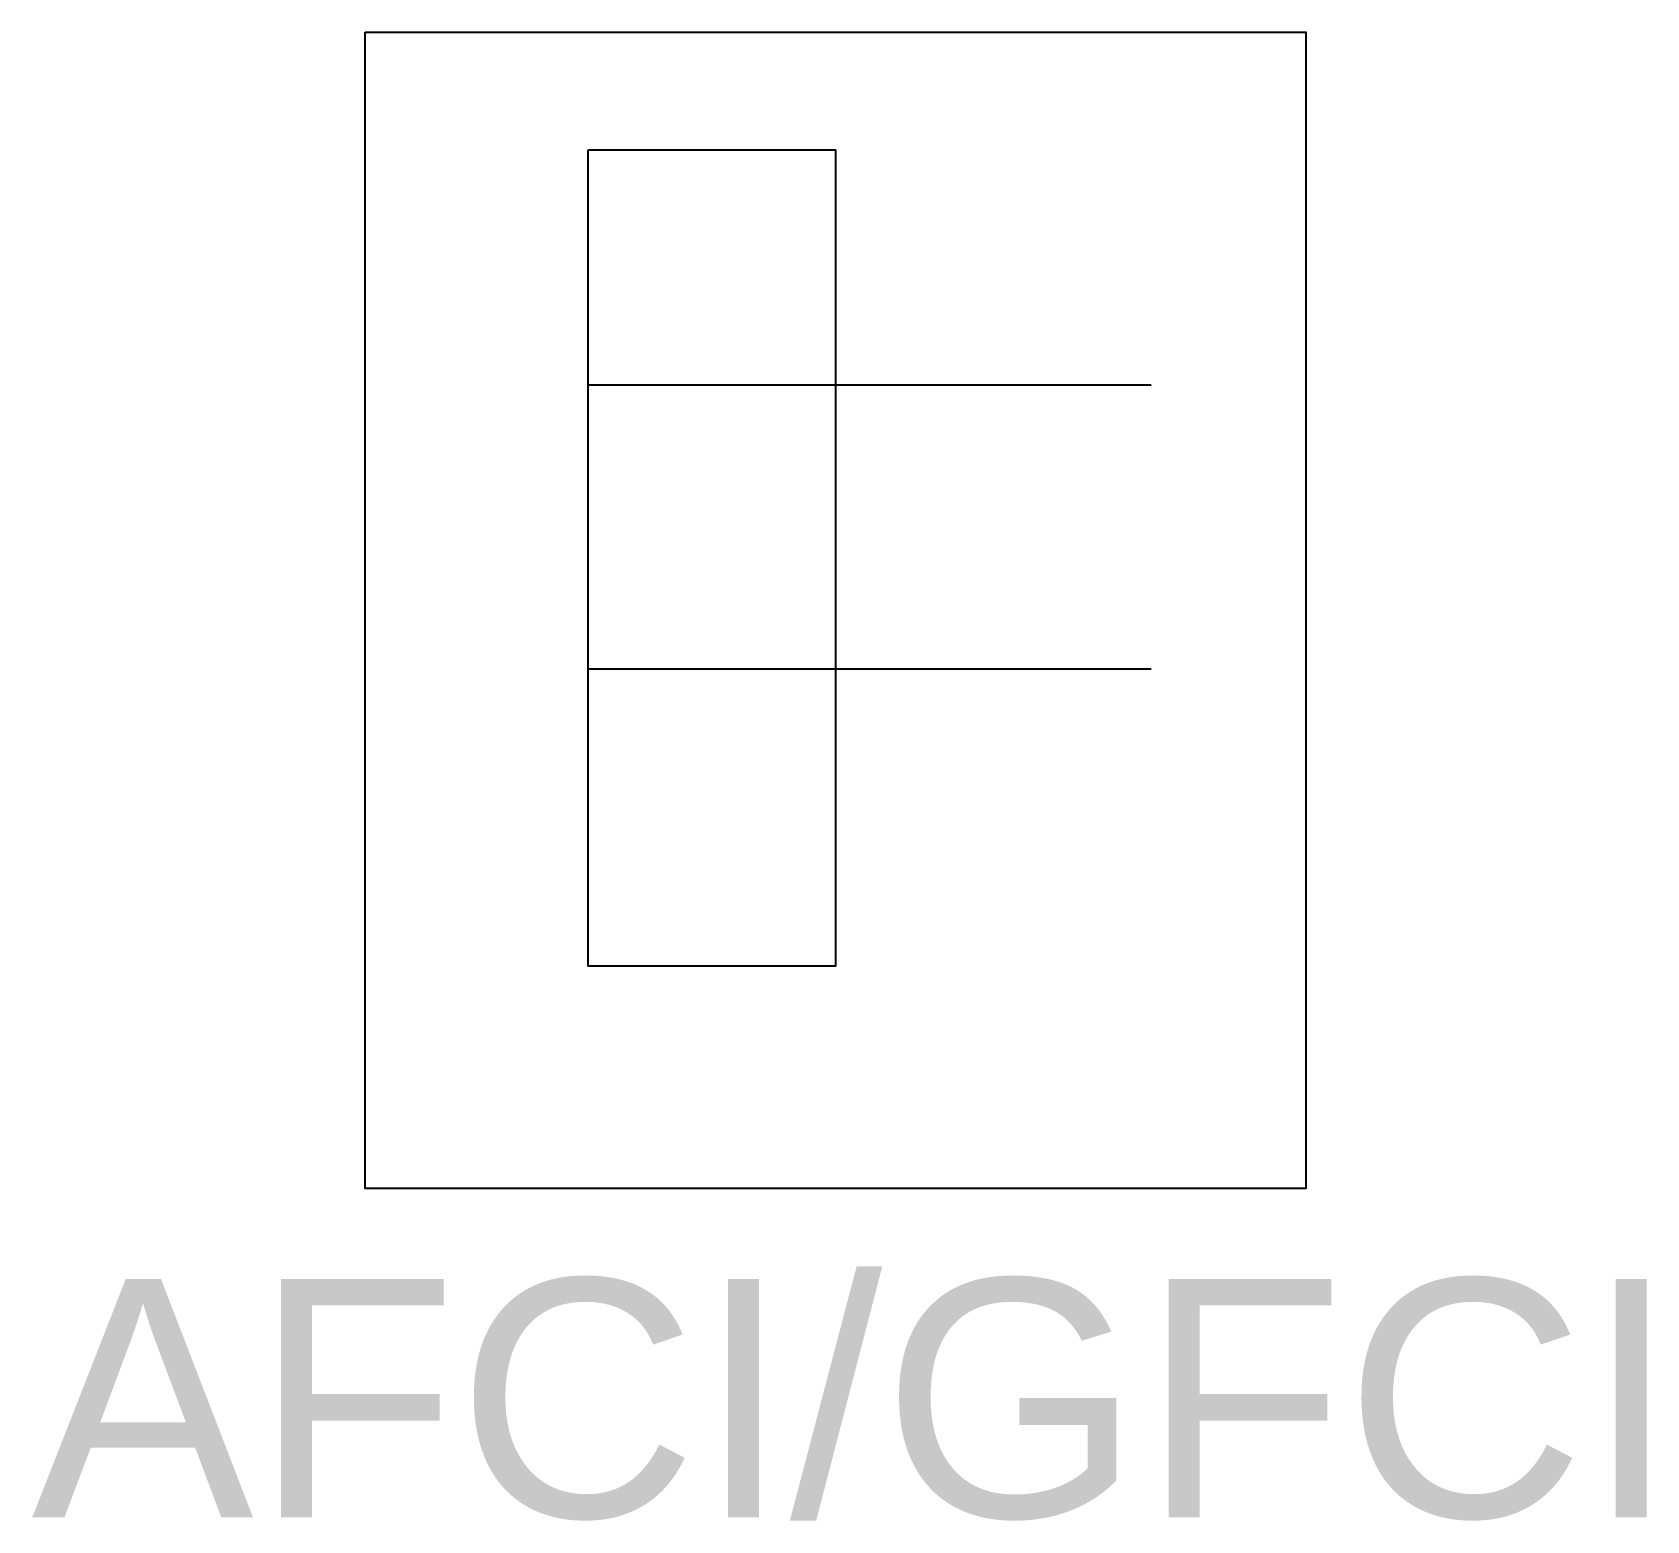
# Model space of a CAD drawing. Header units: inches. Extents: x 272.62 to 279.39, y 203.51 to 209.76.
import ezdxf

# ---------------------------------------------------------------- set-up
doc = ezdxf.new("R2010")
doc.units = ezdxf.units.IN
doc.header["$MEASUREMENT"] = 0
doc.layers.get('0').update_dxf_attribs({"color": 1})
doc.styles.add('Reg', font='Arial.ttf', dxfattribs={"height": 1})

# ---------------------------------------------------------------- blocks, each defined once
blk = doc.blocks.new('gfci-duplex')
for p, q in [((0, 1.1938), (2.363, 1.1938)), ((2.363, 0), (0, 0))]:
    blk.add_line(p, q)
blk.add_lwpolyline([(0, 2.18), (1.0387, 2.18), (1.0387, -1.2457), (0, -1.2457)], close=True)
blk = doc.blocks.new('ceiling-gfci-duplex')
blk.add_lwpolyline([(-0.9348, 2.673), (3.0121, 2.673), (3.0121, -2.18), (-0.9348, -2.18)], close=True)
blk.add_blockref('gfci-duplex', (0, 0))

msp = doc.modelspace()

# ---------------------------------------------------------------- block references
msp.add_blockref('ceiling-gfci-duplex', (274.9508, 207.0838))

# ---------------------------------------------------------------- texts
at = {"style": 'Reg'}
msp.add_text('AFCI/GFCI', height=1, dxfattribs=at).set_placement((272.6158, 203.5245))

doc.saveas('drawing.dxf')
